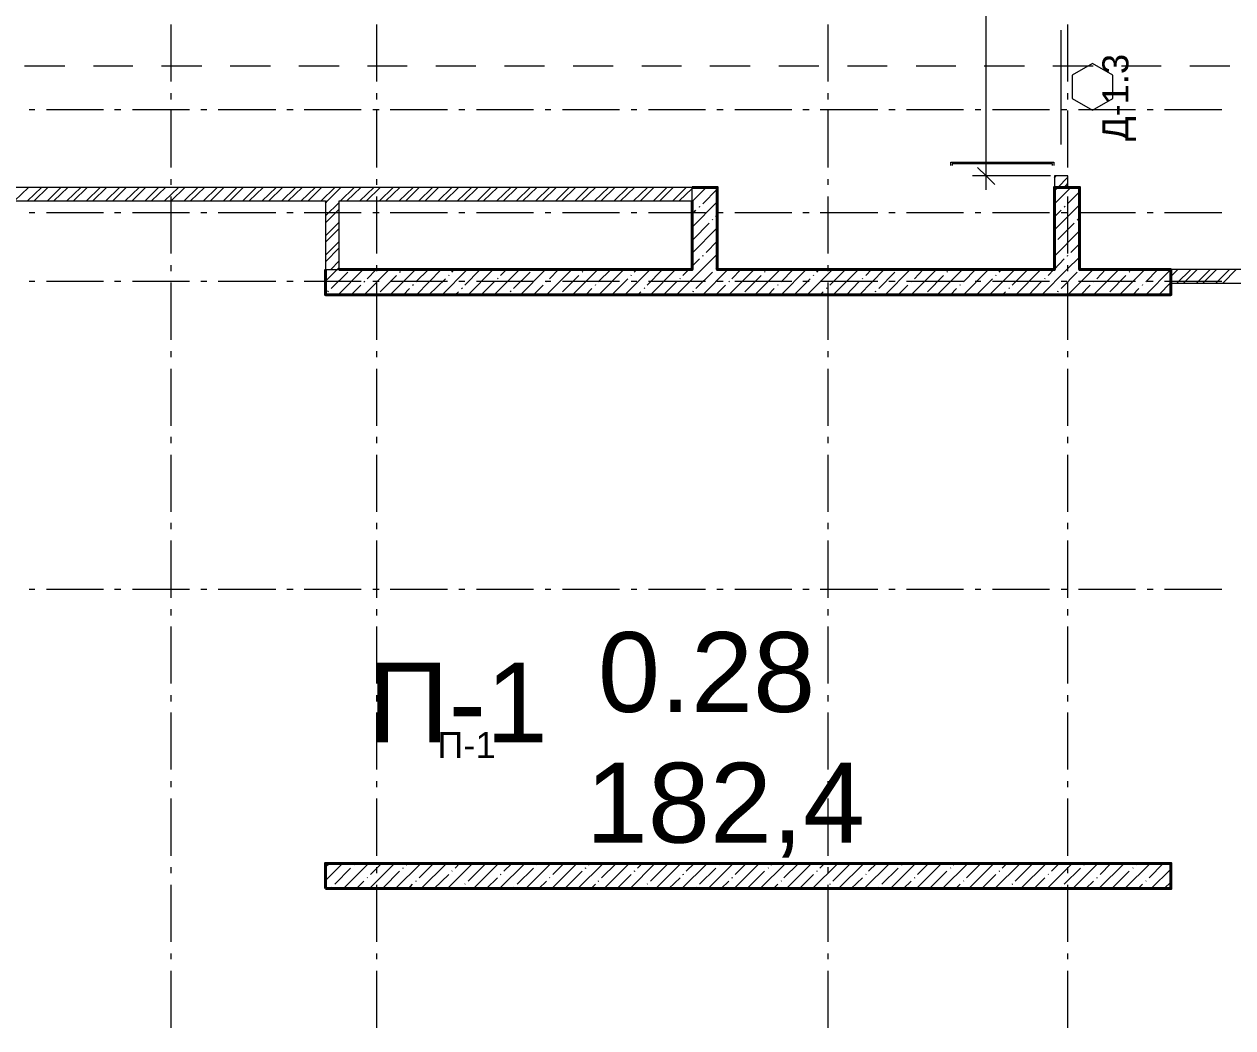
# Model space of a CAD drawing. Header units: millimetres. Extents: x -213547 to 415037, y -3642 to 106956.
# Drawn here: x -115265 to -104679, y 9212 to 18005 of the extents above; entities that cross this region are included whole.
import ezdxf

# ---------------------------------------------------------------- set-up
doc = ezdxf.new("R2010")
doc.units = ezdxf.units.MM
doc.layers.add('PDF _Текст', color=7, linetype='Continuous')
doc.styles.get("Standard").update_dxf_attribs({"font": 'arial.ttf'})

msp = doc.modelspace()

# ---------------------------------------------------------------- linework, layer by layer
at = {"lineweight": 9}
for points in [[(-106839.1, 16553.6), (-106839.1, 18125.3), (-106839.1, 18777.7)], [(-113977.4, 17502.5), (-113977.4, 18002.4)], [(-112176.9, 17502.5), (-112176.9, 18002.4)], [(-108224.4, 17502.5), (-108224.4, 18002.4)], [(-106123.2, 17502.5), (-106123.2, 18002.4)], [(-106182.5, 16951.8), (-106182.5, 17951.6)], [(-115261, 17638.1), (-114909.4, 17638.1)], [(-114659.4, 17638.1), (-114312.1, 17638.1)], [(-114062.1, 17638.1), (-113710.5, 17638.1)], [(-113460.6, 17638.1), (-113108.9, 17638.1)], [(-112859, 17638.1), (-112507.4, 17638.1)], [(-112257.4, 17638.1), (-111910, 17638.1)], [(-111660.1, 17638.1), (-111308.5, 17638.1)], [(-111058.5, 17638.1), (-110706.9, 17638.1)], [(-110457, 17638.1), (-110105.4, 17638.1)], [(-109855.4, 17638.1), (-109508, 17638.1)], [(-109258.1, 17638.1), (-108906.5, 17638.1)], [(-108656.5, 17638.1), (-108304.9, 17638.1)], [(-108055, 17638.1), (-107707.6, 17638.1)], [(-107453.4, 17638.1), (-107106, 17638.1)], [(-106856.1, 17638.1), (-106504.5, 17638.1)], [(-106254.5, 17638.1), (-105902.9, 17638.1)], [(-105653, 17638.1), (-105305.6, 17638.1)], [(-105055.6, 17638.1), (-104704, 17638.1)], [(-113977.4, 17345.8), (-113977.4, 17400.9)], [(-112176.9, 17345.8), (-112176.9, 17400.9)], [(-108224.4, 17345.8), (-108224.4, 17400.9)], [(-106123.2, 17345.8), (-106123.2, 17400.9)], [(-115222.9, 17256.8), (-115172, 17256.8)], [(-115070.4, 17256.8), (-114570.5, 17256.8)], [(-114473, 17256.8), (-114418, 17256.8)], [(-114316.3, 17256.8), (-113816.4, 17256.8)], [(-113719, 17256.8), (-113663.9, 17256.8)], [(-113566.5, 17256.8), (-113062.3, 17256.8)], [(-112964.9, 17256.8), (-112909.8, 17256.8)], [(-112812.4, 17256.8), (-112312.5, 17256.8)], [(-112210.8, 17256.8), (-112155.8, 17256.8)], [(-112058.3, 17256.8), (-111558.4, 17256.8)], [(-111456.8, 17256.8), (-111405.9, 17256.8)], [(-111304.3, 17256.8), (-110804.4, 17256.8)], [(-110702.7, 17256.8), (-110651.9, 17256.8)], [(-110550.2, 17256.8), (-110050.3, 17256.8)], [(-109948.6, 17256.8), (-109897.8, 17256.8)], [(-109796.1, 17256.8), (-109296.2, 17256.8)], [(-109198.8, 17256.8), (-109143.7, 17256.8)], [(-109042, 17256.8), (-108542.2, 17256.8)], [(-108444.7, 17256.8), (-108389.6, 17256.8)], [(-108292.2, 17256.8), (-107788.1, 17256.8)], [(-107690.7, 17256.8), (-107635.6, 17256.8)], [(-107538.1, 17256.8), (-107038.3, 17256.8)], [(-106936.6, 17256.8), (-106885.7, 17256.8)], [(-106784.1, 17256.8), (-106284.2, 17256.8)], [(-106182.5, 17256.8), (-106131.7, 17256.8)], [(-106030, 17256.8), (-105530.1, 17256.8)], [(-105428.4, 17256.8), (-105377.6, 17256.8)], [(-105275.9, 17256.8), (-104776, 17256.8)], [(-113977.4, 16748.5), (-113977.4, 17248.4)], [(-112176.9, 16748.5), (-112176.9, 17248.4)], [(-108224.4, 16748.5), (-108224.4, 17248.4)], [(-106123.2, 16748.5), (-106123.2, 17248.4)], [(-107148.4, 16765.4), (-107148.4, 16795.1), (-106246.1, 16795.1), (-106246.1, 16765.4)], [(-106258.8, 16765.4), (-106258.8, 16782.4), (-107135.7, 16782.4), (-107135.7, 16765.4)], [(-113977.4, 16596), (-113977.4, 16646.8)], [(-112176.9, 16596), (-112176.9, 16646.8)], [(-108224.4, 16596), (-108224.4, 16646.8)], [(-106275.7, 16676.4), (-106839.1, 16676.4), (-106957.8, 16676.4)], [(-106241.8, 16659.5), (-106224.9, 16676.4)], [(-106212.2, 16574.8), (-106123.2, 16663.7)], [(-106123.2, 16596), (-106123.2, 16646.8)], [(-115350, 16456.2), (-115227.1, 16574.8)], [(-115235.6, 16456.2), (-115112.7, 16574.8)], [(-115176.3, 16456.2), (-115057.7, 16574.8)], [(-115061.9, 16456.2), (-114943.3, 16574.8)], [(-115006.8, 16456.2), (-114884, 16574.8)], [(-114892.4, 16456.2), (-114769.6, 16574.8)], [(-114833.1, 16456.2), (-114714.5, 16574.8)], [(-114718.7, 16456.2), (-114600.1, 16574.8)], [(-114663.7, 16456.2), (-114545.1, 16574.8)], [(-114549.3, 16456.2), (-114430.7, 16574.8)], [(-114490, 16456.2), (-114371.4, 16574.8)], [(-114379.8, 16456.2), (-114257, 16574.8)], [(-114320.5, 16456.2), (-114201.9, 16574.8)], [(-114206.1, 16456.2), (-114087.5, 16574.8)], [(-114151.1, 16456.2), (-114028.2, 16574.8)], [(-114036.7, 16456.2), (-113913.8, 16574.8)], [(-113977.4, 16456.2), (-113858.8, 16574.8)], [(-113863, 16456.2), (-113744.4, 16574.8)], [(-113807.9, 16456.2), (-113685.1, 16574.8)], [(-113693.6, 16456.2), (-113574.9, 16574.8)], [(-113634.2, 16456.2), (-113515.6, 16574.8)], [(-113519.9, 16456.2), (-113401.2, 16574.8)], [(-113464.8, 16456.2), (-113346.2, 16574.8)], [(-113350.4, 16456.2), (-113231.8, 16574.8)], [(-113295.3, 16456.2), (-113172.5, 16574.8)], [(-113181, 16456.2), (-113058.1, 16574.8)], [(-113121.6, 16456.2), (-113003, 16574.8)], [(-113007.3, 16456.2), (-112888.6, 16574.8)], [(-112952.2, 16456.2), (-112829.3, 16574.8)], [(-112837.8, 16456.2), (-112715, 16574.8)], [(-112778.5, 16456.2), (-112659.9, 16574.8)], [(-112664.1, 16456.2), (-112545.5, 16574.8)], [(-112626, 16435), (-112609, 16456.2), (-112490.4, 16574.8)], [(-112494.7, 16456.2), (-112376, 16574.8)], [(-112439.6, 16456.2), (-112316.7, 16574.8)], [(-112325.2, 16456.2), (-112202.4, 16574.8)], [(-112265.9, 16456.2), (-112147.3, 16574.8)], [(-112151.5, 16456.2), (-112032.9, 16574.8)], [(-112096.4, 16456.2), (-111973.6, 16574.8)], [(-111982.1, 16456.2), (-111859.2, 16574.8)], [(-111922.8, 16456.2), (-111804.1, 16574.8)], [(-111808.4, 16456.2), (-111689.8, 16574.8)], [(-111753.3, 16456.2), (-111634.7, 16574.8)], [(-111638.9, 16456.2), (-111520.3, 16574.8)], [(-111579.6, 16456.2), (-111461, 16574.8)], [(-111469.5, 16456.2), (-111346.6, 16574.8)], [(-111410.2, 16456.2), (-111291.5, 16574.8)], [(-111295.8, 16456.2), (-111177.2, 16574.8)], [(-111240.7, 16456.2), (-111117.9, 16574.8)], [(-111126.3, 16456.2), (-111003.5, 16574.8)], [(-111067, 16456.2), (-110948.4, 16574.8)], [(-110952.6, 16456.2), (-110834, 16574.8)], [(-110897.6, 16456.2), (-110774.7, 16574.8)], [(-110783.2, 16456.2), (-110664.6, 16574.8)], [(-110723.9, 16456.2), (-110605.3, 16574.8)], [(-110609.5, 16456.2), (-110490.9, 16574.8)], [(-110554.4, 16456.2), (-110435.8, 16574.8)], [(-110440, 16456.2), (-110321.4, 16574.8)], [(-110385, 16456.2), (-110262.1, 16574.8)], [(-110270.6, 16456.2), (-110147.7, 16574.8)], [(-110211.3, 16456.2), (-110092.7, 16574.8)], [(-110096.9, 16456.2), (-109978.3, 16574.8)], [(-110041.8, 16456.2), (-109919, 16574.8)], [(-109927.4, 16456.2), (-109804.6, 16574.8)], [(-109868.1, 16456.2), (-109749.5, 16574.8)], [(-109753.8, 16456.2), (-109635.1, 16574.8)], [(-109698.7, 16456.2), (-109580.1, 16574.8)], [(-109584.3, 16456.2), (-109465.7, 16574.8)], [(-109529.2, 16456.2), (-109414.8, 16566.3)], [(-109414.8, 16451.9), (-109292, 16574.8)], [(-109414.8, 16566.3), (-109406.4, 16574.8)], [(-109321.6, 16430.7), (-109194.6, 16557.8)], [(-106241.8, 16430.7), (-106097.8, 16574.8)], [(-106241.8, 16545.1), (-106212.2, 16574.8)], [(-106152.9, 16574.8), (-106123.2, 16608.7)], [(-106127.4, 16430.7), (-106021.5, 16536.6)], [(-113977.4, 15994.4), (-113977.4, 16494.3)], [(-112626, 16324.8), (-112507.4, 16443.4)], [(-112176.9, 15994.4), (-112176.9, 16494.3)], [(-109414.8, 16227.4), (-109194.6, 16447.7)], [(-109351.3, 16401.1), (-109347.1, 16409.6)], [(-108224.4, 15994.4), (-108224.4, 16494.3)], [(-106241.8, 16202), (-106021.5, 16422.3)], [(-106157.1, 16401.1), (-106148.6, 16409.6)], [(-106123.2, 15994.4), (-106123.2, 16494.3)], [(-115222.9, 16354.5), (-115172, 16354.5)], [(-115070.4, 16354.5), (-114570.5, 16354.5)], [(-114473, 16354.5), (-114418, 16354.5)], [(-114316.3, 16354.5), (-113816.4, 16354.5)], [(-113719, 16354.5), (-113663.9, 16354.5)], [(-113566.5, 16354.5), (-113062.3, 16354.5)], [(-112964.9, 16354.5), (-112909.8, 16354.5)], [(-112812.4, 16354.5), (-112312.5, 16354.5)], [(-112626, 16265.5), (-112507.4, 16384.1)], [(-112210.8, 16354.5), (-112155.8, 16354.5)], [(-112058.3, 16354.5), (-111558.4, 16354.5)], [(-111456.8, 16354.5), (-111405.9, 16354.5)], [(-111304.3, 16354.5), (-110804.4, 16354.5)], [(-110702.7, 16354.5), (-110651.9, 16354.5)], [(-110550.2, 16354.5), (-110050.3, 16354.5)], [(-109948.6, 16354.5), (-109897.8, 16354.5)], [(-109796.1, 16354.5), (-109296.2, 16354.5)], [(-109414.8, 16337.5), (-109381, 16375.7)], [(-109207.3, 16316.4), (-109194.6, 16333.3)], [(-109198.8, 16354.5), (-109143.7, 16354.5)], [(-109042, 16354.5), (-108542.2, 16354.5)], [(-108444.7, 16354.5), (-108389.6, 16354.5)], [(-108292.2, 16354.5), (-107788.1, 16354.5)], [(-107690.7, 16354.5), (-107635.6, 16354.5)], [(-107538.1, 16354.5), (-107038.3, 16354.5)], [(-106936.6, 16354.5), (-106885.7, 16354.5)], [(-106784.1, 16354.5), (-106284.2, 16354.5)], [(-106241.8, 16316.4), (-106182.5, 16375.7)], [(-106182.5, 16354.5), (-106131.7, 16354.5)], [(-106030, 16354.5), (-105530.1, 16354.5)], [(-105428.4, 16354.5), (-105377.6, 16354.5)], [(-105275.9, 16354.5), (-104776, 16354.5)], [(-112626, 16151.1), (-112507.4, 16269.8)], [(-112626, 16096.1), (-112507.4, 16214.7)], [(-109414.8, 15998.6), (-109194.6, 16218.9)], [(-109406.4, 16117.2), (-109266.6, 16261.3)], [(-109236.9, 16290.9), (-109232.7, 16295.2)], [(-106212.2, 16117.2), (-106068.1, 16261.3)], [(-106042.7, 16290.9), (-106034.2, 16295.2)], [(-112626, 15981.7), (-112507.4, 16100.3)], [(-109292, 16002.9), (-109194.6, 16104.5)], [(-106241.8, 15973.2), (-106021.5, 16193.5)], [(-106241.8, 16087.6), (-106237.6, 16096.1)], [(-112626, 15922.4), (-112507.4, 16045.2)], [(-109550.4, 15634.3), (-109330.1, 15854.6), (-109194.6, 15990.2)], [(-106097.8, 16002.9), (-106021.5, 16079.1)], [(-113977.4, 15841.9), (-113977.4, 15892.7)], [(-112579.4, 15854.6), (-112507.4, 15930.9)], [(-112176.9, 15841.9), (-112176.9, 15892.7)], [(-109414.8, 15884.3), (-109351.3, 15947.8)], [(-109321.6, 15973.2), (-109317.4, 15981.7)], [(-108224.4, 15841.9), (-108224.4, 15892.7)], [(-106352, 15634.3), (-106131.7, 15854.6), (-106021.5, 15964.7)], [(-106241.8, 15858.8), (-106157.1, 15947.8)], [(-106127.4, 15973.2), (-106123.2, 15981.7)], [(-106123.2, 15841.9), (-106123.2, 15892.7)], [(-112626, 15752.9), (-112524.3, 15854.6)], [(-112575.2, 15689.4), (-112431.1, 15833.4)], [(-112524.3, 15854.6), (-112507.4, 15871.5)], [(-112515.8, 15634.3), (-112295.6, 15854.6)], [(-112287.1, 15634.3), (-112066.8, 15854.6)], [(-112261.7, 15774.1), (-112181.2, 15854.6)], [(-112147.3, 15659.7), (-112003.2, 15803.8)], [(-112058.3, 15634.3), (-111838, 15854.6)], [(-111977.8, 15833.4), (-111969.4, 15837.7)], [(-111833.8, 15748.7), (-111723.7, 15854.6)], [(-111829.6, 15634.3), (-111613.5, 15854.6)], [(-111719.4, 15634.3), (-111575.4, 15774.1)], [(-111605, 15634.3), (-111384.7, 15854.6)], [(-111545.7, 15803.8), (-111541.5, 15808)], [(-111520.3, 15833.4), (-111499.1, 15854.6)], [(-111405.9, 15719), (-111270.4, 15854.6)], [(-111376.3, 15634.3), (-111156, 15854.6)], [(-111147.5, 15634.3), (-110927.2, 15854.6)], [(-111117.9, 15774.1), (-111113.6, 15778.3)], [(-111092.4, 15803.8), (-111041.6, 15854.6)], [(-110978.1, 15689.4), (-110834, 15833.4)], [(-110918.7, 15634.3), (-110698.5, 15854.6)], [(-110690, 15634.3), (-110469.7, 15854.6)], [(-110664.6, 15774.1), (-110584.1, 15854.6)], [(-110550.2, 15659.7), (-110406.1, 15803.8)], [(-110461.2, 15634.3), (-110240.9, 15854.6)], [(-110376.5, 15833.4), (-110372.3, 15837.7)], [(-110236.7, 15748.7), (-110126.5, 15854.6)], [(-110232.5, 15634.3), (-110012.2, 15854.6)], [(-110118.1, 15634.3), (-109978.3, 15774.1)], [(-110003.7, 15634.3), (-109783.4, 15854.6)], [(-109948.6, 15803.8), (-109944.4, 15808)], [(-109923.2, 15833.4), (-109897.8, 15854.6)], [(-109808.8, 15719), (-109673.3, 15854.6)], [(-109779.2, 15634.3), (-109558.9, 15854.6)], [(-109520.8, 15774.1), (-109516.5, 15778.3)], [(-109495.3, 15803.8), (-109444.5, 15854.6)], [(-109381, 15689.4), (-109236.9, 15833.4)], [(-109321.6, 15634.3), (-109101.4, 15854.6)], [(-109207.3, 15863.1), (-109203, 15867.3)], [(-109092.9, 15634.3), (-108872.6, 15854.6)], [(-109067.5, 15774.1), (-108987, 15854.6)], [(-108953.1, 15659.7), (-108809, 15803.8)], [(-108864.1, 15634.3), (-108643.8, 15854.6)], [(-108779.4, 15833.4), (-108775.2, 15837.7)], [(-108635.4, 15634.3), (-108415.1, 15854.6)], [(-108635.4, 15748.7), (-108529.4, 15854.6)], [(-108521, 15634.3), (-108381.2, 15774.1)], [(-108406.6, 15634.3), (-108186.3, 15854.6)], [(-108351.5, 15803.8), (-108347.3, 15808)], [(-108321.9, 15833.4), (-108300.7, 15854.6)], [(-108207.5, 15719), (-108071.9, 15854.6)], [(-108177.8, 15634.3), (-107957.5, 15854.6)], [(-107949.1, 15634.3), (-107733, 15854.6)], [(-107923.7, 15774.1), (-107919.4, 15778.3)], [(-107894, 15803.8), (-107843.2, 15854.6)], [(-107779.6, 15689.4), (-107639.8, 15833.4)], [(-107724.5, 15634.3), (-107504.3, 15854.6)], [(-107495.8, 15634.3), (-107275.5, 15854.6)], [(-107466.1, 15774.1), (-107389.9, 15854.6)], [(-107351.7, 15659.7), (-107211.9, 15803.8)], [(-107267, 15634.3), (-107046.7, 15854.6)], [(-107182.3, 15833.4), (-107178.1, 15837.7)], [(-107038.3, 15634.3), (-106818, 15854.6)], [(-107038.3, 15748.7), (-106932.3, 15854.6)], [(-106923.9, 15634.3), (-106784.1, 15774.1)], [(-106809.5, 15634.3), (-106589.2, 15854.6)], [(-106754.4, 15803.8), (-106750.2, 15808)], [(-106724.8, 15833.4), (-106703.6, 15854.6)], [(-106610.4, 15719), (-106474.8, 15854.6)], [(-106580.7, 15634.3), (-106360.4, 15854.6)], [(-106326.5, 15774.1), (-106322.3, 15778.3)], [(-106296.9, 15803.8), (-106246.1, 15854.6)], [(-106182.5, 15689.4), (-106042.7, 15833.4)], [(-106123.2, 15634.3), (-105902.9, 15854.6)], [(-105898.7, 15634.3), (-105678.4, 15854.6)], [(-105869, 15774.1), (-105792.8, 15854.6)], [(-105754.6, 15659.7), (-105614.8, 15803.8)], [(-105669.9, 15634.3), (-105449.6, 15854.6)], [(-105585.2, 15833.4), (-105581, 15837.7)], [(-105441.2, 15634.3), (-105220.9, 15854.6)], [(-105441.2, 15748.7), (-105335.2, 15854.6)], [(-105220.9, 15854.6), (-105220.9, 15854.6)], [(-105220.9, 15795.3), (-105161.6, 15854.6)], [(-105170, 15736), (-105047.2, 15854.6)], [(-105110.7, 15736), (-104992.1, 15854.6)], [(-104996.3, 15736), (-104877.7, 15854.6)], [(-104941.3, 15736), (-104822.6, 15854.6)], [(-104826.9, 15736), (-104708.3, 15854.6)], [(-104767.6, 15736), (-104649, 15854.6)], [(-115222.9, 15752.9), (-115172, 15752.9)], [(-115070.4, 15752.9), (-114570.5, 15752.9)], [(-114473, 15752.9), (-114418, 15752.9)], [(-114316.3, 15752.9), (-113816.4, 15752.9)], [(-113977.4, 15240.3), (-113977.4, 15740.2)], [(-113719, 15752.9), (-113663.9, 15752.9)], [(-113566.5, 15752.9), (-113062.3, 15752.9)], [(-112964.9, 15752.9), (-112909.8, 15752.9)], [(-112812.4, 15752.9), (-112312.5, 15752.9)], [(-112401.5, 15634.3), (-112316.7, 15719)], [(-112291.3, 15748.7), (-112282.8, 15752.9)], [(-112210.8, 15752.9), (-112155.8, 15752.9)], [(-112176.9, 15240.3), (-112176.9, 15740.2)], [(-112058.3, 15752.9), (-111558.4, 15752.9)], [(-111943.9, 15634.3), (-111888.9, 15689.4)], [(-111863.4, 15719), (-111855, 15723.3)], [(-111456.8, 15752.9), (-111405.9, 15752.9)], [(-111435.6, 15689.4), (-111427.1, 15693.6)], [(-111304.3, 15752.9), (-110804.4, 15752.9)], [(-111261.9, 15634.3), (-111147.5, 15748.7)], [(-110804.4, 15634.3), (-110719.6, 15719)], [(-110702.7, 15752.9), (-110651.9, 15752.9)], [(-110690, 15748.7), (-110685.7, 15752.9)], [(-110550.2, 15752.9), (-110050.3, 15752.9)], [(-110346.8, 15634.3), (-110291.8, 15689.4)], [(-110262.1, 15719), (-110257.9, 15723.3)], [(-109948.6, 15752.9), (-109897.8, 15752.9)], [(-109834.2, 15689.4), (-109830, 15693.6)], [(-109796.1, 15752.9), (-109296.2, 15752.9)], [(-109664.8, 15634.3), (-109550.4, 15748.7)], [(-109207.3, 15634.3), (-109122.5, 15719)], [(-109198.8, 15752.9), (-109143.7, 15752.9)], [(-109092.9, 15748.7), (-109088.6, 15752.9)], [(-109042, 15752.9), (-108542.2, 15752.9)], [(-108749.7, 15634.3), (-108694.7, 15689.4)], [(-108665, 15719), (-108660.8, 15723.3)], [(-108444.7, 15752.9), (-108389.6, 15752.9)], [(-108292.2, 15752.9), (-107788.1, 15752.9)], [(-108237.1, 15689.4), (-108232.9, 15693.6)], [(-108224.4, 15240.3), (-108224.4, 15740.2)], [(-108063.4, 15634.3), (-107953.3, 15748.7)], [(-107690.7, 15752.9), (-107635.6, 15752.9)], [(-107610.2, 15634.3), (-107525.4, 15719)], [(-107538.1, 15752.9), (-107038.3, 15752.9)], [(-107495.8, 15748.7), (-107491.5, 15752.9)], [(-107152.6, 15634.3), (-107097.6, 15689.4)], [(-107067.9, 15719), (-107063.7, 15723.3)], [(-106936.6, 15752.9), (-106885.7, 15752.9)], [(-106784.1, 15752.9), (-106284.2, 15752.9)], [(-106640, 15689.4), (-106635.8, 15693.6)], [(-106466.3, 15634.3), (-106356.2, 15748.7)], [(-106182.5, 15752.9), (-106131.7, 15752.9)], [(-106123.2, 15240.3), (-106123.2, 15740.2)], [(-106030, 15752.9), (-105530.1, 15752.9)], [(-106008.8, 15634.3), (-105928.3, 15719)], [(-105898.7, 15748.7), (-105894.4, 15752.9)], [(-105555.5, 15634.3), (-105500.5, 15689.4)], [(-105470.8, 15719), (-105466.6, 15723.3)], [(-105428.4, 15752.9), (-105377.6, 15752.9)], [(-105326.8, 15634.3), (-105220.9, 15740.2)], [(-105275.9, 15752.9), (-104776, 15752.9)], [(-112604.8, 15659.7), (-112600.6, 15668.2)], [(-112172.7, 15634.3), (-112172.7, 15638.5)], [(-111490.7, 15634.3), (-111461, 15659.7)], [(-111007.7, 15659.7), (-110999.2, 15668.2)], [(-110575.6, 15634.3), (-110571.4, 15638.5)], [(-109889.3, 15634.3), (-109863.9, 15659.7)], [(-109406.4, 15659.7), (-109402.1, 15668.2)], [(-108978.5, 15634.3), (-108974.3, 15638.5)], [(-108292.2, 15634.3), (-108266.8, 15659.7)], [(-107809.3, 15659.7), (-107805, 15668.2)], [(-107381.4, 15634.3), (-107377.2, 15638.5)], [(-106695.1, 15634.3), (-106669.7, 15659.7)], [(-106212.2, 15659.7), (-106207.9, 15668.2)], [(-105784.3, 15634.3), (-105780.1, 15638.5)], [(-113977.4, 15087.8), (-113977.4, 15138.7)], [(-112176.9, 15087.8), (-112176.9, 15138.7)], [(-108224.4, 15087.8), (-108224.4, 15138.7)], [(-106123.2, 15087.8), (-106123.2, 15138.7)], [(-113977.4, 14486.3), (-113977.4, 14986.1)], [(-112176.9, 14486.3), (-112176.9, 14986.1)], [(-108224.4, 14486.3), (-108224.4, 14986.1)], [(-106123.2, 14486.3), (-106123.2, 14986.1)], [(-113977.4, 14333.7), (-113977.4, 14388.8)], [(-112176.9, 14333.7), (-112176.9, 14388.8)], [(-108224.4, 14333.7), (-108224.4, 14388.8)], [(-106123.2, 14333.7), (-106123.2, 14388.8)], [(-113977.4, 13732.2), (-113977.4, 14232.1)], [(-112176.9, 13732.2), (-112176.9, 14232.1)], [(-108224.4, 13732.2), (-108224.4, 14232.1)], [(-106123.2, 13732.2), (-106123.2, 14232.1)], [(-113977.4, 13579.7), (-113977.4, 13634.8)], [(-112176.9, 13579.7), (-112176.9, 13634.8)], [(-108224.4, 13579.7), (-108224.4, 13634.8)], [(-106123.2, 13579.7), (-106123.2, 13634.8)], [(-113977.4, 12978.1), (-113977.4, 13482.2)], [(-112176.9, 12978.1), (-112176.9, 13482.2)], [(-108224.4, 12978.1), (-108224.4, 13482.2)], [(-106123.2, 12978.1), (-106123.2, 13482.2)], [(-115222.9, 13054.4), (-115172, 13054.4)], [(-115070.4, 13054.4), (-114570.5, 13054.4)], [(-114473, 13054.4), (-114418, 13054.4)], [(-114316.3, 13054.4), (-113816.4, 13054.4)], [(-113719, 13054.4), (-113663.9, 13054.4)], [(-113566.5, 13054.4), (-113062.3, 13054.4)], [(-112964.9, 13054.4), (-112909.8, 13054.4)], [(-112812.4, 13054.4), (-112312.5, 13054.4)], [(-112210.8, 13054.4), (-112155.8, 13054.4)], [(-112058.3, 13054.4), (-111558.4, 13054.4)], [(-111456.8, 13054.4), (-111405.9, 13054.4)], [(-111304.3, 13054.4), (-110804.4, 13054.4)], [(-110702.7, 13054.4), (-110651.9, 13054.4)], [(-110550.2, 13054.4), (-110050.3, 13054.4)], [(-109948.6, 13054.4), (-109897.8, 13054.4)], [(-109796.1, 13054.4), (-109296.2, 13054.4)], [(-109198.8, 13054.4), (-109143.7, 13054.4)], [(-109042, 13054.4), (-108542.2, 13054.4)], [(-108444.7, 13054.4), (-108389.6, 13054.4)], [(-108292.2, 13054.4), (-107788.1, 13054.4)], [(-107690.7, 13054.4), (-107635.6, 13054.4)], [(-107538.1, 13054.4), (-107038.3, 13054.4)], [(-106936.6, 13054.4), (-106885.7, 13054.4)], [(-106784.1, 13054.4), (-106284.2, 13054.4)], [(-106182.5, 13054.4), (-106131.7, 13054.4)], [(-106030, 13054.4), (-105530.1, 13054.4)], [(-105428.4, 13054.4), (-105377.6, 13054.4)], [(-105275.9, 13054.4), (-104776, 13054.4)], [(-113977.4, 12825.6), (-113977.4, 12880.7)], [(-112176.9, 12825.6), (-112176.9, 12880.7)], [(-108224.4, 12825.6), (-108224.4, 12880.7)], [(-106123.2, 12825.6), (-106123.2, 12880.7)], [(-113977.4, 12228.3), (-113977.4, 12728.2)], [(-112176.9, 12228.3), (-112176.9, 12728.2)], [(-108224.4, 12228.3), (-108224.4, 12728.2)], [(-106123.2, 12228.3), (-106123.2, 12728.2)], [(-113977.4, 12071.5), (-113977.4, 12126.6)], [(-112176.9, 12071.5), (-112176.9, 12126.6)], [(-108224.4, 12071.5), (-108224.4, 12126.6)], [(-106123.2, 12071.5), (-106123.2, 12126.6)], [(-113977.4, 11474.2), (-113977.4, 11974.1)], [(-112176.9, 11474.2), (-112176.9, 11974.1)], [(-108224.4, 11474.2), (-108224.4, 11974.1)], [(-106123.2, 11474.2), (-106123.2, 11974.1)], [(-113977.4, 11321.7), (-113977.4, 11372.5)], [(-112176.9, 11321.7), (-112176.9, 11372.5)], [(-108224.4, 11321.7), (-108224.4, 11372.5)], [(-106123.2, 11321.7), (-106123.2, 11372.5)], [(-113977.4, 10720.1), (-113977.4, 11220)], [(-112176.9, 10720.1), (-112176.9, 11220)], [(-108224.4, 10720.1), (-108224.4, 11220)], [(-106123.2, 10720.1), (-106123.2, 11220)], [(-113977.4, 10567.6), (-113977.4, 10618.5)], [(-112626, 10504.1), (-112477.7, 10652.4)], [(-112626, 10618.5), (-112592.1, 10652.4)], [(-112545.5, 10470.2), (-112405.7, 10610)], [(-112469.2, 10432.1), (-112249, 10652.4)], [(-112376, 10639.7), (-112371.8, 10643.9)], [(-112240.5, 10432.1), (-112020.2, 10652.4)], [(-112232, 10554.9), (-112134.6, 10652.4)], [(-112176.9, 10567.6), (-112176.9, 10618.5)], [(-112011.7, 10432.1), (-111791.4, 10652.4)], [(-111948.2, 10610), (-111943.9, 10614.2)], [(-111918.5, 10639.7), (-111905.8, 10652.4)], [(-111804.1, 10525.3), (-111681.3, 10652.4)], [(-111787.2, 10432.1), (-111566.9, 10652.4)], [(-111558.4, 10432.1), (-111338.1, 10652.4)], [(-111520.3, 10584.6), (-111516.1, 10588.8)], [(-111490.7, 10610), (-111452.5, 10652.4)], [(-111376.3, 10495.6), (-111232.2, 10639.7)], [(-111329.7, 10432.1), (-111109.4, 10652.4)], [(-111100.9, 10432.1), (-110880.6, 10652.4)], [(-111062.8, 10584.6), (-110995, 10652.4)], [(-110948.4, 10470.2), (-110804.4, 10610)], [(-110872.1, 10432.1), (-110651.9, 10652.4)], [(-110778.9, 10639.7), (-110774.7, 10643.9)], [(-110643.4, 10432.1), (-110423.1, 10652.4)], [(-110634.9, 10554.9), (-110537.5, 10652.4)], [(-110414.6, 10432.1), (-110194.3, 10652.4)], [(-110351.1, 10610), (-110342.6, 10614.2)], [(-110321.4, 10639.7), (-110308.7, 10652.4)], [(-110207, 10525.3), (-110079.9, 10652.4)], [(-110185.9, 10432.1), (-109965.6, 10652.4)], [(-109957.1, 10432.1), (-109741, 10652.4)], [(-109923.2, 10584.6), (-109914.7, 10588.8)], [(-109893.6, 10610), (-109851.2, 10652.4)], [(-109779.2, 10495.6), (-109635.1, 10639.7)], [(-109732.6, 10432.1), (-109512.3, 10652.4)], [(-109503.8, 10432.1), (-109283.5, 10652.4)], [(-109465.7, 10584.6), (-109397.9, 10652.4)], [(-109351.3, 10470.2), (-109207.3, 10610)], [(-109275, 10432.1), (-109054.8, 10652.4)], [(-109177.6, 10639.7), (-109173.4, 10643.9)], [(-109046.3, 10432.1), (-108826, 10652.4)], [(-109037.8, 10554.9), (-108940.4, 10652.4)], [(-108817.5, 10432.1), (-108597.2, 10652.4)], [(-108749.7, 10610), (-108745.5, 10614.2)], [(-108724.3, 10639.7), (-108711.6, 10652.4)], [(-108609.9, 10525.3), (-108482.8, 10652.4)], [(-108588.8, 10432.1), (-108368.5, 10652.4)], [(-108360, 10432.1), (-108139.7, 10652.4)], [(-108321.9, 10584.6), (-108317.6, 10588.8)], [(-108296.4, 10610), (-108254.1, 10652.4)], [(-108224.4, 10567.6), (-108224.4, 10618.5)], [(-108182.1, 10495.6), (-108038, 10639.7)], [(-108131.2, 10432.1), (-107910.9, 10652.4)], [(-107906.7, 10432.1), (-107686.4, 10652.4)], [(-107868.6, 10584.6), (-107800.8, 10652.4)], [(-107754.2, 10470.2), (-107610.2, 10610)], [(-107677.9, 10432.1), (-107457.7, 10652.4)], [(-107580.5, 10639.7), (-107576.3, 10643.9)], [(-107449.2, 10432.1), (-107228.9, 10652.4)], [(-107440.7, 10554.9), (-107343.3, 10652.4)], [(-107220.4, 10432.1), (-107000.1, 10652.4)], [(-107152.6, 10610), (-107148.4, 10614.2)], [(-107127.2, 10639.7), (-107114.5, 10652.4)], [(-107012.8, 10525.3), (-106885.7, 10652.4)], [(-106991.7, 10432.1), (-106771.4, 10652.4)], [(-106762.9, 10432.1), (-106542.6, 10652.4)], [(-106724.8, 10584.6), (-106720.5, 10588.8)], [(-106699.3, 10610), (-106657, 10652.4)], [(-106585, 10495.6), (-106440.9, 10639.7)], [(-106534.1, 10432.1), (-106313.8, 10652.4)], [(-106305.4, 10432.1), (-106085.1, 10652.4)], [(-106267.2, 10584.6), (-106199.5, 10652.4)], [(-106157.1, 10470.2), (-106013.1, 10610)], [(-106123.2, 10567.6), (-106123.2, 10618.5)], [(-106080.8, 10432.1), (-105860.6, 10652.4)], [(-105983.4, 10639.7), (-105979.2, 10643.9)], [(-105852.1, 10432.1), (-105631.8, 10652.4)], [(-105839.4, 10554.9), (-105746.2, 10652.4)], [(-105623.3, 10432.1), (-105403, 10652.4)], [(-105555.5, 10610), (-105551.3, 10614.2)], [(-105525.9, 10639.7), (-105517.4, 10652.4)], [(-105411.5, 10525.3), (-105288.6, 10652.4)], [(-105394.6, 10432.1), (-105220.9, 10601.5)], [(-112354.9, 10432.1), (-112291.3, 10495.6)], [(-112261.7, 10525.3), (-112257.4, 10529.5)], [(-112117.6, 10440.5), (-111977.8, 10584.6)], [(-111833.8, 10495.6), (-111829.6, 10499.9)], [(-111672.8, 10432.1), (-111545.7, 10554.9)], [(-111215.3, 10432.1), (-111117.9, 10525.3)], [(-111092.4, 10554.9), (-111088.2, 10559.2)], [(-110757.8, 10432.1), (-110690, 10495.6)], [(-110664.6, 10525.3), (-110660.3, 10529.5)], [(-110520.5, 10440.5), (-110376.5, 10584.6)], [(-110236.7, 10495.6), (-110232.5, 10499.9)], [(-110071.5, 10432.1), (-109948.6, 10554.9)], [(-109618.2, 10432.1), (-109520.8, 10525.3)], [(-109495.3, 10554.9), (-109486.9, 10559.2)], [(-109160.7, 10432.1), (-109092.9, 10495.6)], [(-109067.5, 10525.3), (-109059, 10529.5)], [(-108923.4, 10440.5), (-108779.4, 10584.6)], [(-108635.4, 10495.6), (-108631.1, 10499.9)], [(-108474.4, 10432.1), (-108351.5, 10554.9)], [(-108021.1, 10432.1), (-107923.7, 10525.3)], [(-107894, 10554.9), (-107889.8, 10559.2)], [(-107563.6, 10432.1), (-107495.8, 10495.6)], [(-107466.1, 10525.3), (-107461.9, 10529.5)], [(-107326.3, 10440.5), (-107182.3, 10584.6)], [(-107038.3, 10495.6), (-107034, 10499.9)], [(-106877.3, 10432.1), (-106754.4, 10554.9)], [(-106419.7, 10432.1), (-106326.5, 10525.3)], [(-106296.9, 10554.9), (-106292.7, 10559.2)], [(-105966.5, 10432.1), (-105898.7, 10495.6)], [(-105869, 10525.3), (-105864.8, 10529.5)], [(-105729.2, 10440.5), (-105585.2, 10584.6)], [(-105441.2, 10495.6), (-105436.9, 10499.9)], [(-105280.2, 10432.1), (-105220.9, 10487.1)], [(-113977.4, 9966.1), (-113977.4, 10466)], [(-112575.2, 10440.5), (-112570.9, 10444.8)], [(-112176.9, 9966.1), (-112176.9, 10466)], [(-111897.3, 10432.1), (-111863.4, 10470.2)], [(-111444.1, 10432.1), (-111435.6, 10440.5)], [(-111405.9, 10470.2), (-111401.7, 10474.4)], [(-110978.1, 10440.5), (-110973.8, 10444.8)], [(-110300.2, 10432.1), (-110262.1, 10470.2)], [(-109847, 10432.1), (-109834.2, 10440.5)], [(-109808.8, 10470.2), (-109804.6, 10474.4)], [(-109381, 10440.5), (-109372.5, 10444.8)], [(-108703.1, 10432.1), (-108665, 10470.2)], [(-108245.6, 10432.1), (-108237.1, 10440.5)], [(-108224.4, 9966.1), (-108224.4, 10466)], [(-108207.5, 10470.2), (-108203.2, 10474.4)], [(-107779.6, 10440.5), (-107775.4, 10444.8)], [(-107106, 10432.1), (-107067.9, 10470.2)], [(-106648.5, 10432.1), (-106640, 10440.5)], [(-106610.4, 10470.2), (-106606.1, 10474.4)], [(-106182.5, 10440.5), (-106178.3, 10444.8)], [(-106123.2, 9966.1), (-106123.2, 10466)], [(-105508.9, 10432.1), (-105470.8, 10470.2)], [(-113977.4, 9813.6), (-113977.4, 9864.4)], [(-112176.9, 9813.6), (-112176.9, 9864.4)], [(-108224.4, 9813.6), (-108224.4, 9864.4)], [(-106123.2, 9813.6), (-106123.2, 9864.4)], [(-113977.4, 9212), (-113977.4, 9711.9)], [(-112176.9, 9212), (-112176.9, 9711.9)], [(-108224.4, 9212), (-108224.4, 9711.9)], [(-106123.2, 9212), (-106123.2, 9711.9)]]:
    msp.add_lwpolyline(points, dxfattribs=at)
for points in [[(-106085.1, 17354.3), (-105907.2, 17252.6), (-105729.2, 17354.3), (-105729.2, 17557.6), (-105907.2, 17659.3), (-106085.1, 17557.6)], [(-106241.8, 16676.4), (-106241.8, 16574.8), (-106123.2, 16574.8), (-106123.2, 16676.4)], [(-112507.4, 15854.6), (-112507.4, 16456.2), (-109414.8, 16456.2), (-109414.8, 16574.8), (-116027.8, 16574.8), (-116027.8, 16456.2), (-112626, 16456.2), (-112626, 15854.6)], [(-105220.9, 15736), (-99696.7, 15736), (-99696.7, 15854.6), (-105220.9, 15854.6)]]:
    msp.add_lwpolyline(points, close=True, dxfattribs=at)
at = {"lineweight": 18}
msp.add_lwpolyline([(-106915.4, 16748.5), (-106839.1, 16676.4), (-106762.9, 16600.2)], dxfattribs=at)
at = {"lineweight": 40}
for points in [[(-112626, 15854.6), (-112626, 15634.3), (-105220.9, 15634.3), (-105220.9, 15854.6), (-106021.5, 15854.6), (-106021.5, 16574.8), (-106241.8, 16574.8), (-106241.8, 15854.6), (-109194.6, 15854.6), (-109194.6, 16574.8), (-109414.8, 16574.8)], [(-109414.8, 16456.2), (-109414.8, 15854.6), (-112507.4, 15854.6)]]:
    msp.add_lwpolyline(points, dxfattribs=at)
msp.add_lwpolyline([(-112626, 10432.1), (-105220.9, 10432.1), (-105220.9, 10652.4), (-112626, 10652.4)], close=True, dxfattribs=at)

# ---------------------------------------------------------------- texts
at = {"char_height": 700, "attachment_point": 4}
for s, insert in [('0.28', (-110239.8, 12324)), ('П-1', (-112249.7, 12061.7)), ('182,4', (-110346.5, 11119.1))]:
    msp.add_mtext(s, dxfattribs=dict(at, insert=insert))
at = {"layer": 'PDF _Текст', "insert": (-105674.4, 16980.8), "char_height": 227.67, "attachment_point": 4, "rotation": 90}
msp.add_mtext('Д-1.3', dxfattribs=at)
at = {"layer": 'PDF _Текст', "insert": (-111647, 11689.4), "char_height": 227.67, "attachment_point": 4}
msp.add_mtext('П-1', dxfattribs=at)

doc.saveas('drawing.dxf')
